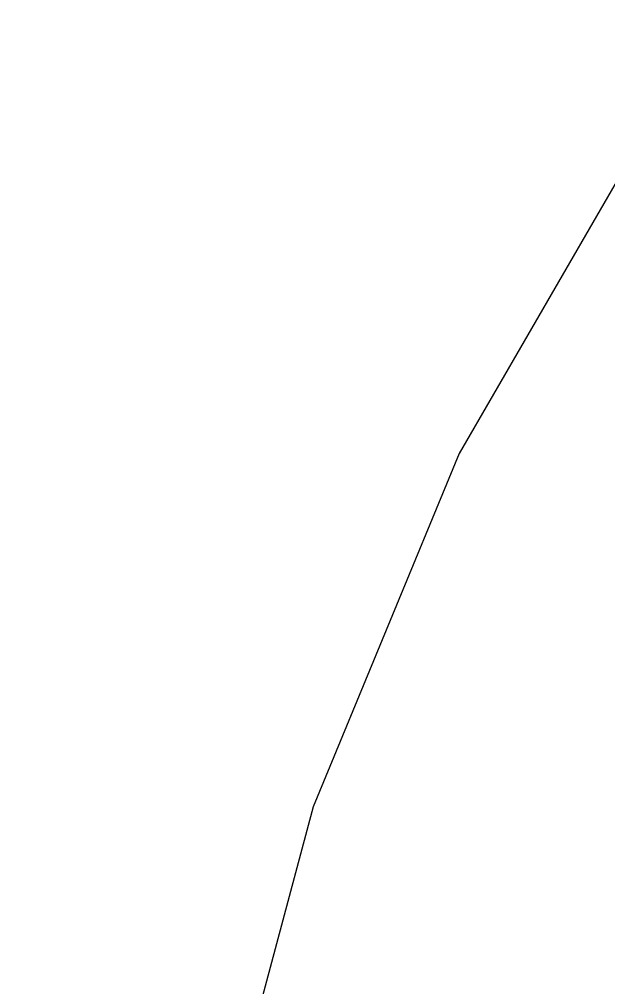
# Model space of a CAD drawing. Header units: inches. Extents: x -7 to 348, y -14 to 159.
# Drawn here: x -4.199 to -3.39, y 1.041 to 2.368 of the extents above; entities that cross this region are included whole.
import ezdxf

# ---------------------------------------------------------------- set-up
doc = ezdxf.new("R2010")
doc.units = ezdxf.units.IN
for name, color, linetype in [('Bottom Layer', 5, 'Continuous'), ('Fabrication', 76, 'Continuous'), ('Multi-Layer', 9, 'Continuous'), ('Top Layer', 1, 'Continuous')]:
    doc.layers.add(name, color=color, linetype=linetype)

msp = doc.modelspace()

# ---------------------------------------------------------------- linework, layer by layer
at = {"layer": 'Bottom Layer'}
for p, q in [((-3.333, 2.227), (-3.5952, 1.773)), ((-3.5952, 1.773), (-3.7958, 1.2885)), ((-3.7958, 1.2885), (-3.9316, 0.782))]:
    msp.add_line(p, q, dxfattribs=at)
at = {"layer": 'Fabrication'}
msp.add_lwpolyline([(4.9997, 0.0001, 0.0127, 0.0127, 1), (-5.0003, 0.0001, 0.0127, 0.0127, 1)], format="xyseb", close=True, dxfattribs=at)
msp.add_lwpolyline([(4.9997, 0.0001, 0.0127, 0.0127, 1), (-5.0003, 0.0001, 0.0127, 0.0127, 1)], format="xyseb", close=True, dxfattribs=at)
msp.add_lwpolyline([(-4.5643, 2.042, 0.0127, 0.0127, -1.839785), (-0.0003, -4.9999, 0.0127, 0.0127, 0)], format="xyseb", dxfattribs=at)
msp.add_lwpolyline([(-4.5643, 2.042, 0.0127, 0.0127, -1.839785), (-0.0003, -4.9999, 0.0127, 0.0127, 0)], format="xyseb", dxfattribs=at)
at = {"layer": 'Multi-Layer'}
for p, q in [((-3.333, 2.227), (-3.5952, 1.773)), ((-3.5952, 1.773), (-3.7958, 1.2885)), ((-3.7958, 1.2885), (-3.9316, 0.782))]:
    msp.add_line(p, q, dxfattribs=at)
at = {"layer": 'Top Layer'}
for p, q in [((-3.333, 2.227), (-3.5952, 1.773)), ((-3.5952, 1.773), (-3.7958, 1.2885)), ((-3.7958, 1.2885), (-3.9316, 0.782))]:
    msp.add_line(p, q, dxfattribs=at)

doc.saveas('drawing.dxf')
